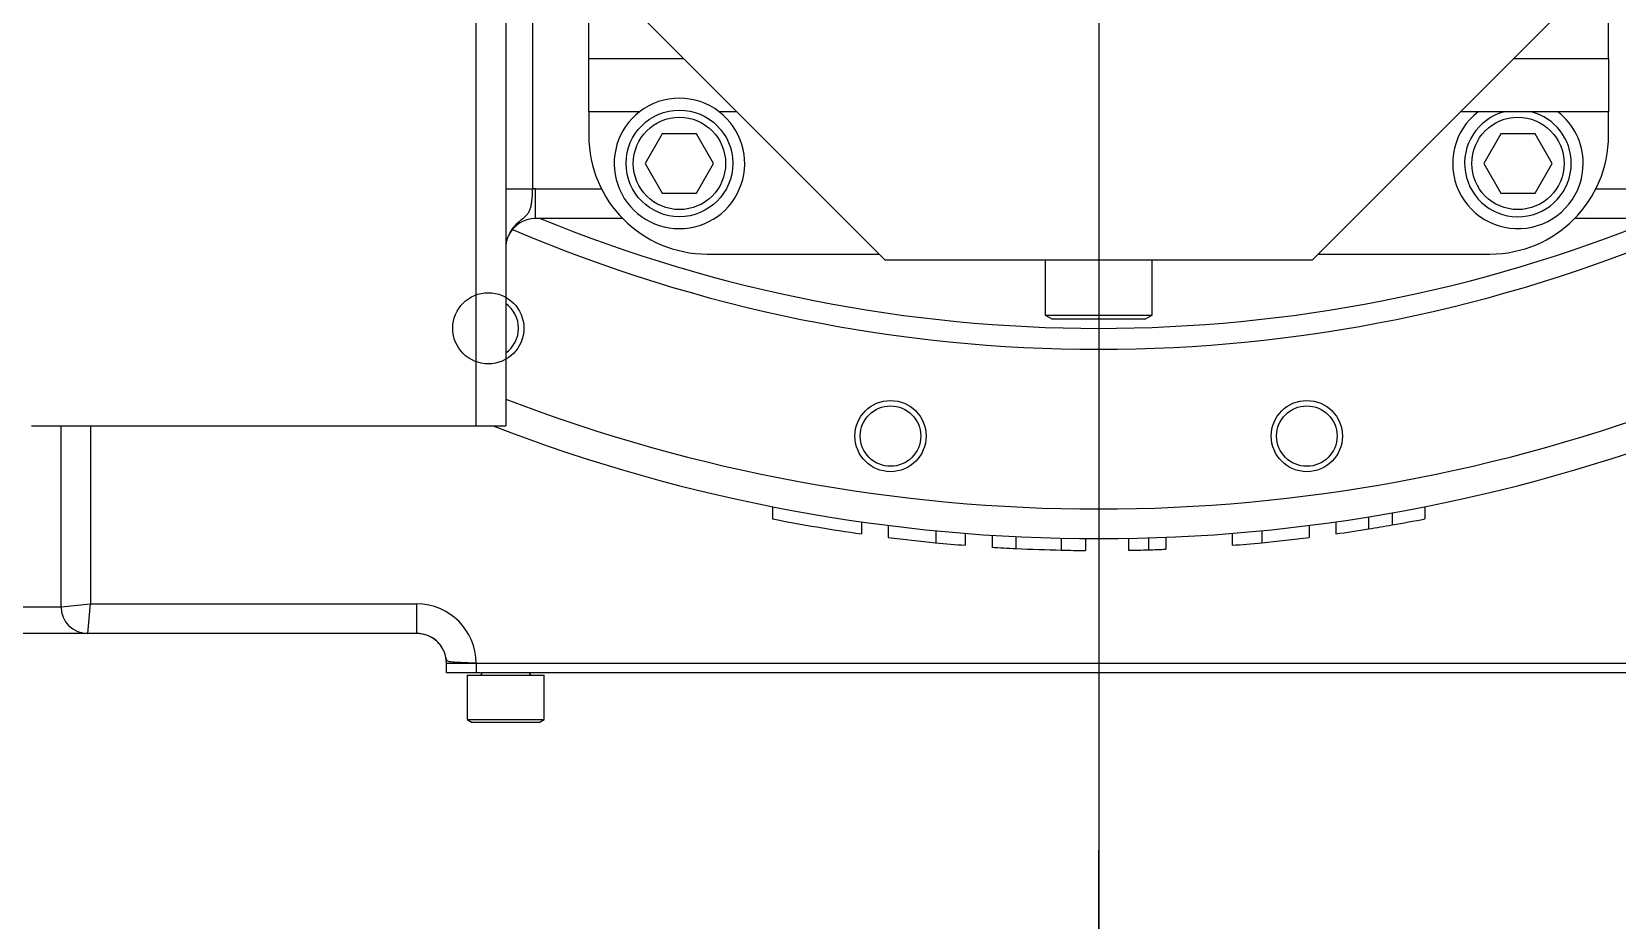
# Model space of a CAD drawing. Header units: millimetres. Extents: x 10462777 to 22643323, y 453826 to 1389191.
# Drawn here: x 11306527.6 to 11306799.3, y 583080.5 to 583232.7 of the extents above; entities that cross this region are included whole.
import ezdxf

# ---------------------------------------------------------------- set-up
doc = ezdxf.new("R2010")
doc.units = ezdxf.units.MM
doc.header["$LTSCALE"] = 200
doc.header["$MEASUREMENT"] = 0
doc.linetypes.add('CENTER2', pattern=[1.125, 0.75, -0.125, 0.125, -0.125])
doc.linetypes.add('PHANTOM', pattern=[2.5, 1.25, -0.25, 0.25, -0.25, 0.25, -0.25])
doc.layers.get('0').update_dxf_attribs({"linetype": 'CONTINUOUS'})
for name, color, linetype in [('$DDT_AUDIT_GENERATED_(16CD)', 7, 'CONTINUOUS'), ('$DDT_AUDIT_GENERATED_(77F)', 7, 'CONTINUOUS'), ('A290-7329-X201', 7, 'CONTINUOUS'), ('A290-7329-X301', 7, 'CONTINUOUS'), ('DV1_DEFAULT', 7, 'CONTINUOUS'), ('LIBRL_A6-BA-12X3', 7, 'CONTINUOUS'), ('LIBRL_A6-BA-8X12', 7, 'CONTINUOUS'), ('LIBRL_A97L-0218-', 7, 'CONTINUOUS')]:
    doc.layers.add(name, color=color, linetype=linetype)
doc.layers.add('LAYOUT', color=8, linetype='CONTINUOUS', lineweight=25)

# ---------------------------------------------------------------- blocks, each defined once
blk = doc.blocks.new('A$C7DA30AB0')
at = {"layer": '$DDT_AUDIT_GENERATED_(16CD)', "color": 7, "linetype": 'Continuous', "ltscale": 25.4}
for p, q in [((2914.23, 2714.48, 0), (2914.23, 2716.11, 0)), ((2919.31, 2714.48, 0), (2914.23, 2714.48, 0)), ((2919.31, 2716.11, 0), (2919.31, 2714.48, 0)), ((3132.67, 2714.48, 0), (2919.31, 2714.48, 0))]:
    blk.add_line(p, q, dxfattribs=at)
at = {"layer": '$DDT_AUDIT_GENERATED_(77F)', "color": 7, "linetype": 'Continuous', "ltscale": 25.4}
for p, q in [((2989.38, 2785.19, 0), (2937.6, 2836.97, 0)), ((3114.38, 2836.97, 0), (3062.6, 2785.19, 0)), ((2938.61, 2819.74, 0), (2938.61, 2835.96, 0)), ((3113.36, 2819.74, 0), (3113.36, 2835.96, 0)), ((2938.61, 2810.59, 0), (2938.61, 2819.74, 0)), ((2938.61, 2819.74, 0), (2954.83, 2819.74, 0)), ((3097.15, 2819.74, 0), (3113.36, 2819.74, 0)), ((3113.36, 2819.74, 0), (3113.36, 2810.59, 0)), ((2938.61, 2810.59, 0), (2938.61, 2806.53, 0)), ((2947.32, 2810.59, 0), (2938.61, 2810.59, 0)), ((2963.98, 2810.59, 0), (2960.97, 2810.59, 0)), ((3113.36, 2810.59, 0), (3088, 2810.59, 0)), ((3113.36, 2806.53, 0), (3113.36, 2810.59, 0)), ((2958.93, 2786.21, 0), (2988.36, 2786.21, 0)), ((3062.6, 2785.19, 0), (2989.38, 2785.19, 0)), ((3063.62, 2786.21, 0), (3093.04, 2786.21, 0))]:
    blk.add_line(p, q, dxfattribs=at)
for centre, radius, start, end in [((2954.15, 2801.74, 0), 11.18, 52.3615, 127.6385), ((2954.15, 2801.74, 0), 11.18, 127.6385, 52.3615), ((3097.83, 2801.74, 0), 11.18, 127.6385, 0), ((3097.83, 2801.74, 0), 11.18, 0, 52.3615), ((2958.93, 2806.53, 0), 20.32, 180, 270), ((3093.04, 2806.53, 0), 20.32, 270, 0)]:
    blk.add_arc(centre, radius, start, end, dxfattribs=at)
at = {"layer": 'A290-7329-X201', "color": 7, "linetype": 'Continuous', "ltscale": 25.4}
for p, q in [((2848.19, 2725.76, 0), (2848.19, 2756.75, 0)), ((2853.26, 2756.75, 0), (2853.26, 2726.26, 0)), ((2838.03, 2725.76, 0), (2848.19, 2725.76, 0)), ((2848.19, 2725.76, 0), (2853.26, 2726.26, 0)), ((2852.76, 2721.19, 0), (2853.26, 2726.26, 0)), ((2853.26, 2726.26, 0), (2909.15, 2726.26, 0)), ((2909.15, 2721.19, 0), (2909.15, 2726.26, 0)), ((2852.76, 2721.19, 0), (2838.03, 2721.19, 0)), ((2909.15, 2721.19, 0), (2852.76, 2721.19, 0)), ((2914.23, 2716.11, 0), (2919.31, 2716.11, 0)), ((2919.31, 2716.11, 0), (3132.67, 2716.11, 0))]:
    blk.add_line(p, q, dxfattribs=at)
for centre, radius, start, end in [((2852.76, 2725.76, 0), 4.57, 180, 270), ((2909.14, 2716.09, 0), 10.17, 0.1018, 89.9555), ((2909.15, 2716.11, 0), 5.08, 0, 90)]:
    blk.add_arc(centre, radius, start, end, dxfattribs=at)
blk.add_open_spline([(2919.31, 2716.11, 0), (2918.07, 2716.15, 0), (2916.82, 2716.18, 0), (2915.43, 2716.27, 0), (2915.05, 2716.3, 0), (2914.63, 2716.39, 0), (2914.51, 2716.42, 0), (2914.33, 2716.52, 0), (2914.27, 2716.58, 0), (2914.17, 2716.92, 0), (2914.12, 2717.23, 0), (2913.94, 2717.82, 0), (2913.83, 2718.11, 0), (2913.4, 2718.95, 0), (2913.02, 2719.45, 0), (2911.63, 2720.71, 0), (2910.41, 2721.19, 0), (2909.15, 2721.19, 0)], degree=3, knots=[0, 0, 0, 0, 0.25, 0.25, 0.375, 0.375, 0.4375, 0.4375, 0.5, 0.5, 0.5625, 0.5625, 0.625, 0.625, 0.75, 0.75, 1, 1, 1, 1], dxfattribs=at)
at = {"layer": 'A290-7329-X301', "color": 7, "linetype": 'Continuous', "ltscale": 25.4}
for p, q in [((2919.31, 2756.75, 0), (2919.31, 2851.23, 0)), ((2924.39, 2851.23, 0), (2924.39, 2756.75, 0)), ((2928.96, 2851.23, 0), (2928.96, 2797.37, 0)), ((2924.39, 2797.37, 0), (2928.96, 2797.37, 0)), ((2929.47, 2797.39, 0), (2940.79, 2797.39, 0)), ((2929.47, 2792.31, 0), (2929.47, 2797.39, 0)), ((3111.19, 2797.39, 0), (3122.51, 2797.39, 0)), ((2944.42, 2792.31, 0), (2929.47, 2792.31, 0)), ((3122.51, 2792.31, 0), (3107.56, 2792.31, 0)), ((2843.11, 2756.75, 0), (2919.31, 2756.75, 0)), ((2919.31, 2756.75, 0), (2924.39, 2756.75, 0)), ((2970.12, 2742.9, 0), (2970.12, 2740.83, 0)), ((3076.29, 2741.86, 0), (3076.29, 2739.8, 0)), ((3081.87, 2742.91, 0), (3081.87, 2740.83, 0)), ((2985.36, 2740.32, 0), (2985.36, 2738.27, 0)), ((2989.94, 2739.7, 0), (2989.94, 2737.66, 0)), ((2998.06, 2738.8, 0), (2998.06, 2736.76, 0)), ((3053.93, 2738.8, 0), (3053.93, 2736.76, 0)), ((3062.07, 2739.71, 0), (3062.07, 2737.66, 0)), ((3066.63, 2740.32, 0), (3066.63, 2738.27, 0)), ((3072.22, 2741.17, 0), (3072.22, 2739.11, 0)), ((3003.14, 2738.35, 0), (3003.14, 2736.31, 0)), ((3007.71, 2738.02, 0), (3007.71, 2735.99, 0)), ((3007.71, 2738.02, 0), (3007.71, 2735.99, 0)), ((3011.82, 2737.79, 0), (3011.82, 2735.76, 0)), ((3019.59, 2737.51, 0), (3019.59, 2735.48, 0)), ((3023.71, 2737.45, 0), (3023.71, 2735.42, 0)), ((3031.08, 2737.49, 0), (3031.08, 2735.46, 0)), ((3034.53, 2737.57, 0), (3034.53, 2735.54, 0)), ((3037.48, 2737.67, 0), (3037.48, 2735.64, 0)), ((3048.85, 2738.35, 0), (3048.85, 2736.31, 0))]:
    blk.add_line(p, q, dxfattribs=at)
for centre, radius in [((2921.4, 2773.49, 0), 6.1), ((2990.32, 2755.02, 0), 6.1), ((3061.66, 2755.02, 0), 6.1), ((2990.32, 2755.02, 0), 5.18), ((3061.66, 2755.02, 0), 5.18)]:
    blk.add_circle(centre, radius, dxfattribs=at)
for centre, radius, start, end in [((2929.47, 2787.23, 0), 10.16, 90, 92.866), ((2929.47, 2787.23, 0), 5.08, 90, 155.5588), ((3025.99, 3025.99, 0), 256.1, 246.901, 293.099), ((3025.99, 3025.99, 0), 252.51, 247.7319, 292.2681), ((2921.4, 2773.49, 0), 5.18, 0, 54.772), ((2921.4, 2773.49, 0), 5.18, 305.228, 0), ((3025.99, 3025.99, 0), 283.46, 248.9966, 291.0034), ((3025.99, 3025.99, 0), 288.54, 248.9231, 291.0769), ((3025.99, 3025.99, 0), 290.58, 258.9139, 261.9616), ((3025.99, 3025.99, 0), 290.58, 278.0401, 279.1553), ((3025.99, 3025.99, 0), 290.58, 279.1553, 279.968), ((3025.99, 3025.99, 0), 290.58, 279.968, 281.0879), ((3025.99, 3025.99, 0), 290.58, 262.873, 264.4836), ((3025.99, 3025.99, 0), 290.58, 264.4836, 265.4892), ((3025.99, 3025.99, 0), 290.58, 274.5126, 275.5181), ((3025.99, 3025.99, 0), 290.58, 275.5181, 277.1332), ((3025.99, 3025.99, 0), 290.58, 266.3928, 267.2055), ((3025.99, 3025.99, 0), 290.58, 267.2055, 268.7389), ((3025.99, 3025.99, 0), 290.58, 268.7388, 269.5504), ((3025.99, 3025.99, 0), 290.58, 271.0031, 271.6841), ((3025.99, 3025.99, 0), 290.58, 271.6841, 272.2657)]:
    blk.add_arc(centre, radius, start, end, dxfattribs=at)
blk.add_open_spline([(2928.96, 2797.37, 0), (2928.94, 2796.83, 0), (2928.91, 2796.3, 0), (2928.84, 2795.53, 0), (2928.81, 2795.28, 0), (2928.74, 2794.8, 0), (2928.71, 2794.57, 0), (2928.61, 2794.14, 0), (2928.55, 2793.93, 0), (2928.4, 2793.55, 0), (2928.32, 2793.37, 0), (2928.1, 2793.04, 0), (2927.98, 2792.89, 0), (2927.69, 2792.59, 0), (2927.52, 2792.45, 0), (2927.18, 2792.17, 0), (2926.99, 2792.02, 0), (2926.62, 2791.71, 0), (2926.43, 2791.55, 0), (2926.08, 2791.21, 0), (2925.9, 2791.02, 0), (2925.57, 2790.63, 0), (2925.42, 2790.42, 0), (2925, 2789.77, 0), (2924.77, 2789.29, 0), (2924.54, 2788.54, 0), (2924.49, 2788.28, 0), (2924.43, 2787.89, 0), (2924.41, 2787.76, 0), (2924.39, 2787.49, 0), (2924.39, 2787.36, 0), (2924.39, 2787.23, 0)], degree=3, knots=[0, 0, 0, 0, 0.125, 0.125, 0.1875, 0.1875, 0.25, 0.25, 0.3125, 0.3125, 0.375, 0.375, 0.4375, 0.4375, 0.5, 0.5, 0.5625, 0.5625, 0.625, 0.625, 0.6875, 0.6875, 0.75, 0.75, 0.875, 0.875, 0.9375, 0.9375, 0.96875, 0.96875, 1, 1, 1, 1], dxfattribs=at)
at = {"layer": 'DV1_DEFAULT', "color": 1, "linetype": 'CENTER2', "ltscale": 7}
for p, q in [((3025.99, 59.09, 0), (3025.99, 6051.97, 0)), ((3025.99, 5992.89, 0), (3025.99, 0, 0))]:
    blk.add_line(p, q, dxfattribs=at)
at = {"layer": 'DV1_DEFAULT', "color": 7, "linetype": 'CENTER2', "ltscale": 25.4}
blk.add_line((3025.99, 3494.33, 0), (3025.99, 2674.91, 0), dxfattribs=at)
at = {"layer": 'LAYOUT', "color": 6, "linetype": 'PHANTOM'}
for centre, radius in [((3030.45, 3025.99, 0), 2693.02), ((3025.99, 3025.99, 0), 589.24)]:
    blk.add_circle(centre, radius, dxfattribs=at)
at = {"layer": 'LIBRL_A6-BA-12X3', "color": 7, "linetype": 'Continuous', "ltscale": 25.4}
for p, q in [((2951.21, 2806.82, 0), (2948.28, 2801.74, 0)), ((2957.08, 2806.82, 0), (2951.21, 2806.82, 0)), ((2960.01, 2801.74, 0), (2957.08, 2806.82, 0)), ((3094.9, 2806.82, 0), (3091.96, 2801.74, 0)), ((3100.76, 2806.82, 0), (3094.9, 2806.82, 0)), ((3103.7, 2801.74, 0), (3100.76, 2806.82, 0)), ((2948.28, 2801.74, 0), (2951.21, 2796.66, 0)), ((2957.08, 2796.66, 0), (2960.01, 2801.74, 0)), ((3091.96, 2801.74, 0), (3094.9, 2796.66, 0)), ((3100.76, 2796.66, 0), (3103.7, 2801.74, 0)), ((2951.21, 2796.66, 0), (2957.08, 2796.66, 0)), ((3094.9, 2796.66, 0), (3100.76, 2796.66, 0))]:
    blk.add_line(p, q, dxfattribs=at)
for centre, radius in [((2954.15, 2801.74, 0), 9.14), ((2954.15, 2801.74, 0), 7.91), ((3097.83, 2801.74, 0), 7.91)]:
    blk.add_circle(centre, radius, dxfattribs=at)
for start, end in [(104.5672, 0), (0, 75.4328)]:
    blk.add_arc((3097.83, 2801.74, 0), 9.14, start, end, dxfattribs=at)
at = {"layer": 'LIBRL_A6-BA-8X12', "color": 7, "linetype": 'Continuous', "ltscale": 25.4}
for p, q in [((2917.78, 2714.07, 0), (2917.78, 2706.45, 0)), ((2917.78, 2714.07, 0), (2930.99, 2714.07, 0)), ((2930.99, 2706.45, 0), (2930.99, 2714.07, 0)), ((2917.78, 2706.45, 0), (2930.99, 2706.45, 0)), ((2917.78, 2706.45, 0), (2918.66, 2705.95, 0)), ((2930.11, 2705.95, 0), (2930.99, 2706.45, 0)), ((2930.11, 2705.95, 0), (2918.66, 2705.95, 0))]:
    blk.add_line(p, q, dxfattribs=at)
for centre, start, end in [((2919.92, 2714.48, 0), 270, 0), ((2928.86, 2714.48, 0), 180, 270)]:
    blk.add_arc(centre, 0.406, start, end, dxfattribs=at)
at = {"layer": 'LIBRL_A97L-0218-', "color": 7, "linetype": 'Continuous', "ltscale": 25.4}
for p, q in [((3016.84, 2785.19, 0), (3016.84, 2775.75, 0)), ((3035.13, 2775.75, 0), (3035.13, 2785.19, 0)), ((3016.84, 2775.75, 0), (3035.13, 2775.75, 0)), ((3016.84, 2775.75, 0), (3018.08, 2775.03, 0)), ((3033.9, 2775.03, 0), (3018.08, 2775.03, 0)), ((3033.9, 2775.03, 0), (3035.13, 2775.75, 0))]:
    blk.add_line(p, q, dxfattribs=at)

msp = doc.modelspace()

# ---------------------------------------------------------------- block references
at = {"ltscale": 10}
msp.add_blockref('A$C7DA30AB0', (11303684.4077, 580408.4363, 0), dxfattribs=at)

doc.saveas('drawing.dxf')
